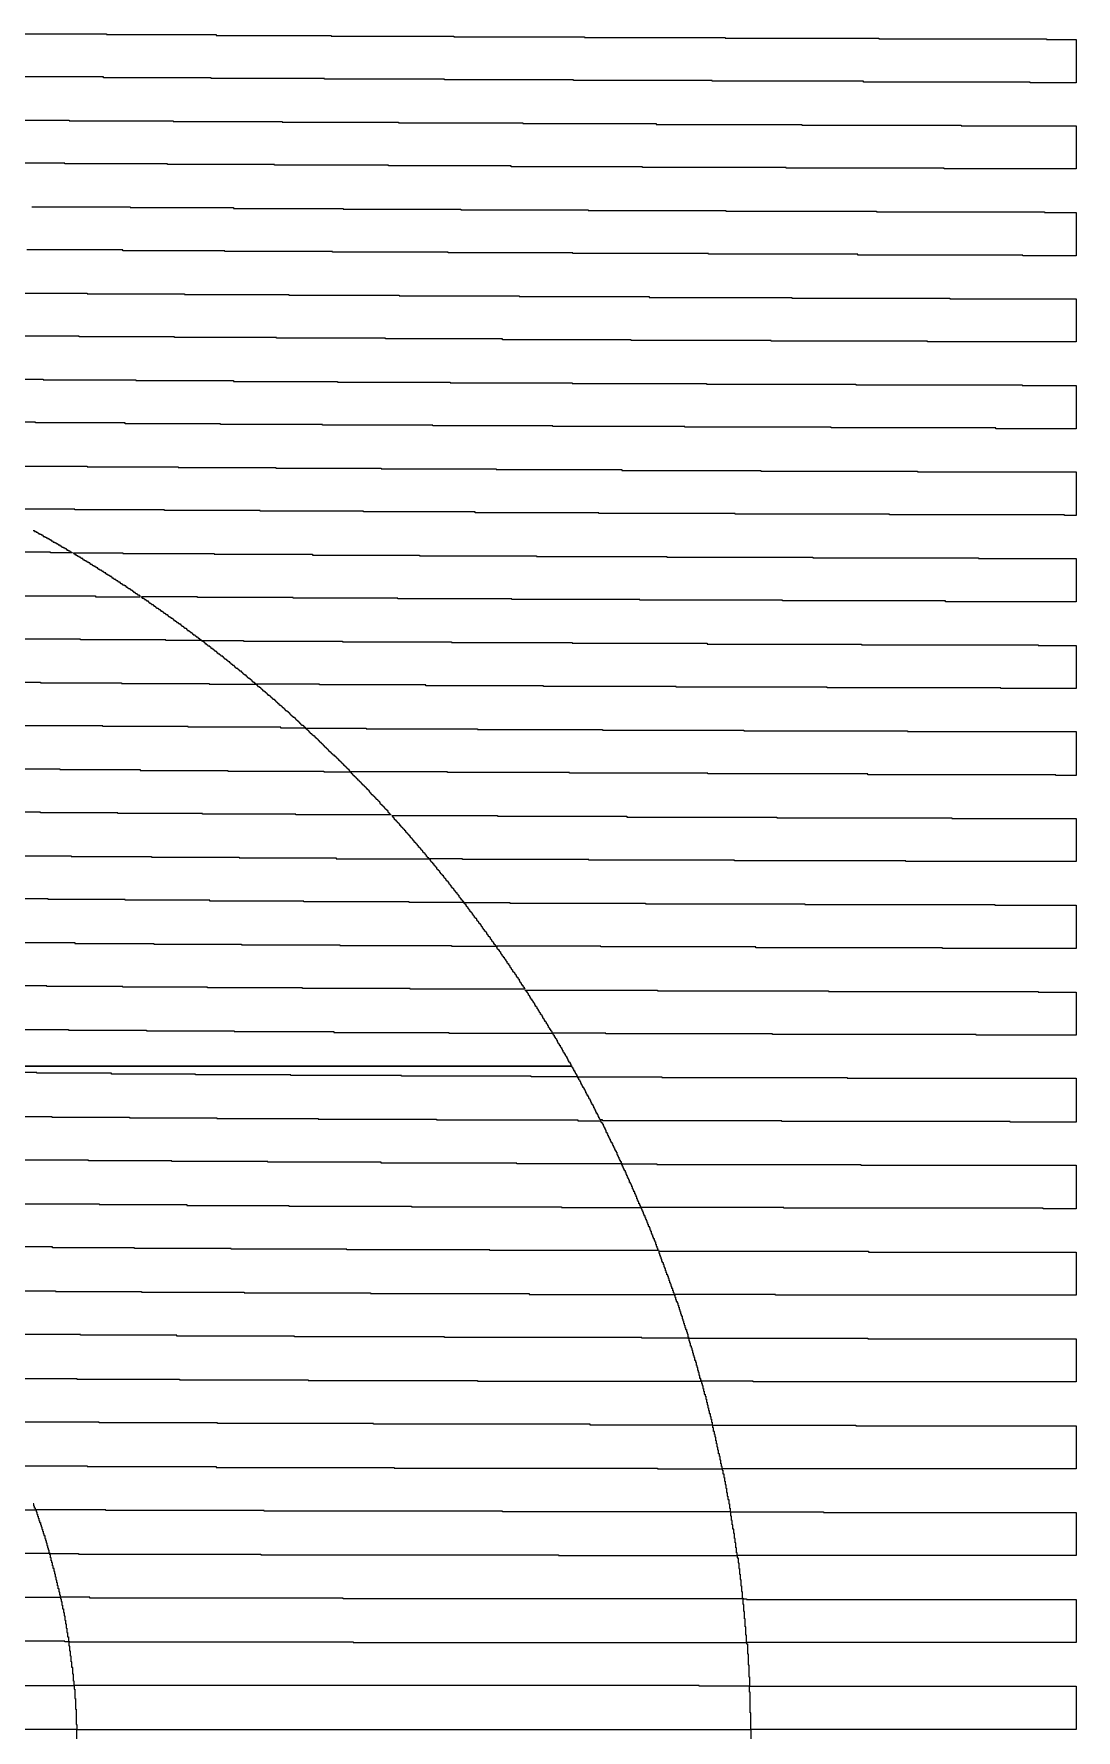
# Model space of a CAD drawing. Extents: x 600 to 5400, y 600 to 5400.
# Drawn here: x 3948 to 5400, y 3029 to 5392 of the extents above; entities that cross this region are included whole.
import ezdxf

# ---------------------------------------------------------------- set-up
doc = ezdxf.new("R2010")
doc.units = 0
doc.layers.add('LG_12_W2000_ZP600_INV_LG', color=5, linetype='CONTINUOUS')

msp = doc.modelspace()

# ---------------------------------------------------------------- linework, layer by layer
at = {"layer": 'LG_12_W2000_ZP600_INV_LG'}
for points in [[(3904, 5392), (4049, 5392), (4049, 5391), (4202, 5391), (4202, 5390), (4362, 5390), (4362, 5389), (4533, 5389), (4533, 5388), (4715, 5388), (4715, 5387), (4911, 5387), (4911, 5386), (5125, 5386), (5125, 5385), (5359, 5385), (5359, 5384), (5400, 5384), (5400, 5324), (5336, 5324), (5336, 5325), (5104, 5325), (5104, 5326), (4893, 5326), (4893, 5327), (4700, 5327), (4700, 5328), (4520, 5328), (4520, 5329), (4353, 5329), (4353, 5330), (4195, 5330), (4195, 5331), (4045, 5331), (4045, 5332), (3902, 5332)], [(3859, 5272), (3997, 5272), (3997, 5271), (4142, 5271), (4142, 5270), (4294, 5270), (4294, 5269), (4456, 5269), (4456, 5268), (4629, 5268), (4629, 5267), (4815, 5267), (4815, 5266), (5018, 5266), (5018, 5265), (5240, 5265), (5240, 5264), (5400, 5264), (5400, 5204), (5216, 5204), (5216, 5205), (4996, 5205), (4996, 5206), (4796, 5206), (4796, 5207), (4613, 5207), (4613, 5208), (4442, 5208), (4442, 5209), (4283, 5209), (4283, 5210), (4134, 5210), (4134, 5211), (3991, 5211), (3991, 5212), (3856, 5212)], [(3945, 5151), (4082, 5151), (4082, 5150), (4226, 5150), (4226, 5149), (4379, 5149), (4379, 5148), (4543, 5148), (4543, 5147), (4720, 5147), (4720, 5146), (4912, 5146), (4912, 5145), (5122, 5145), (5122, 5144), (5356, 5144), (5356, 5143), (5400, 5143), (5400, 5083), (5326, 5083), (5326, 5084), (5096, 5084), (5096, 5085), (4888, 5085), (4888, 5086), (4699, 5086), (4699, 5087), (4525, 5087), (4525, 5088), (4364, 5088), (4364, 5089), (4214, 5089), (4214, 5090), (4072, 5090), (4072, 5091), (3938, 5091)], [(3892, 5031), (4022, 5031), (4022, 5030), (4158, 5030), (4158, 5029), (4303, 5029), (4303, 5028), (4457, 5028), (4457, 5027), (4624, 5027), (4624, 5026), (4805, 5026), (4805, 5025), (5004, 5025), (5004, 5024), (5224, 5024), (5224, 5023), (5400, 5023), (5400, 4963), (5193, 4963), (5193, 4964), (4975, 4964), (4975, 4965), (4780, 4965), (4780, 4966), (4601, 4966), (4601, 4967), (4438, 4967), (4438, 4968), (4286, 4968), (4286, 4969), (4144, 4969), (4144, 4970), (4011, 4970), (4011, 4971), (3884, 4971)], [(3840, 4911), (3961, 4911), (3961, 4910), (4090, 4910), (4090, 4909), (4226, 4909), (4226, 4908), (4371, 4908), (4371, 4907), (4528, 4907), (4528, 4906), (4698, 4906), (4698, 4905), (4885, 4905), (4885, 4904), (5093, 4904), (5093, 4903), (5325, 4903), (5325, 4902), (5400, 4902), (5400, 4842), (5288, 4842), (5288, 4843), (5059, 4843), (5059, 4844), (4855, 4844), (4855, 4845), (4671, 4845), (4671, 4846), (4504, 4846), (4504, 4847), (4350, 4847), (4350, 4848), (4208, 4848), (4208, 4849), (4075, 4849), (4075, 4850), (3950, 4850), (3950, 4851), (3831, 4851)], [(3901, 4790), (4022, 4790), (4022, 4789), (4149, 4789), (4149, 4788), (4285, 4788), (4285, 4787), (4432, 4787), (4432, 4786), (4592, 4786), (4592, 4785), (4767, 4785), (4767, 4784), (4961, 4784), (4961, 4783), (5179, 4783), (5179, 4782), (5400, 4782), (5400, 4721), (5384, 4721), (5384, 4722), (5140, 4722), (5140, 4723), (4925, 4723), (4925, 4724), (4735, 4724), (4735, 4725), (4563, 4725), (4563, 4726), (4407, 4726), (4407, 4727), (4263, 4727), (4263, 4728), (4130, 4728), (4130, 4729), (4005, 4729), (4005, 4730), (3893, 4730)], [(3947, 4700), (3949, 4700), (3949, 4699), (3951, 4699), (3951, 4698), (3953, 4698), (3953, 4697), (3954, 4697), (3954, 4696), (3956, 4696), (3956, 4695), (3958, 4695), (3958, 4694), (3960, 4694), (3960, 4693), (3961, 4693), (3961, 4692), (3963, 4692), (3963, 4691), (3965, 4691), (3965, 4690), (3967, 4690), (3967, 4689), (3969, 4689), (3969, 4688), (3970, 4688), (3970, 4687), (3972, 4687), (3972, 4686), (3974, 4686), (3974, 4685), (3975, 4685), (3975, 4684), (3977, 4684), (3977, 4683), (3979, 4683), (3979, 4682), (3981, 4682), (3981, 4681), (3982, 4681), (3982, 4680), (3984, 4680), (3984, 4679), (3986, 4679), (3986, 4678), (3987, 4678), (3987, 4677), (3989, 4677), (3989, 4676), (3991, 4676), (3991, 4675), (3993, 4675), (3993, 4674), (3994, 4674), (3994, 4673), (3996, 4673), (3996, 4672), (3998, 4672), (3998, 4671), (3999, 4671), (3999, 4670), (4001, 4670), (4001, 4669), (3971, 4669), (3971, 4670), (3858, 4670)], [(3919, 4609), (4034, 4609), (4034, 4608), (4096, 4608), (4096, 4609), (4095, 4609), (4095, 4610), (4093, 4610), (4093, 4611), (4092, 4611), (4092, 4612), (4090, 4612), (4090, 4613), (4089, 4613), (4089, 4614), (4087, 4614), (4087, 4615), (4086, 4615), (4086, 4616), (4085, 4616), (4085, 4617), (4083, 4617), (4083, 4618), (4082, 4618), (4082, 4619), (4080, 4619), (4080, 4620), (4079, 4620), (4079, 4621), (4077, 4621), (4077, 4622), (4076, 4622), (4076, 4623), (4074, 4623), (4074, 4624), (4072, 4624), (4072, 4625), (4071, 4625), (4071, 4626), (4069, 4626), (4069, 4627), (4068, 4627), (4068, 4628), (4066, 4628), (4066, 4629), (4065, 4629), (4065, 4630), (4063, 4630), (4063, 4631), (4062, 4631), (4062, 4632), (4060, 4632), (4060, 4633), (4059, 4633), (4059, 4634), (4057, 4634), (4057, 4635), (4056, 4635), (4056, 4636), (4054, 4636), (4054, 4637), (4053, 4637), (4053, 4638), (4051, 4638), (4051, 4639), (4049, 4639), (4049, 4640), (4048, 4640), (4048, 4641), (4046, 4641), (4046, 4642), (4045, 4642), (4045, 4643), (4043, 4643), (4043, 4644), (4042, 4644), (4042, 4645), (4040, 4645), (4040, 4646), (4038, 4646), (4038, 4647), (4037, 4647), (4037, 4648), (4035, 4648), (4035, 4649), (4034, 4649), (4034, 4650), (4032, 4650), (4032, 4651), (4030, 4651), (4030, 4652), (4029, 4652), (4029, 4653), (4027, 4653), (4027, 4654), (4026, 4654), (4026, 4655), (4024, 4655), (4024, 4656), (4022, 4656), (4022, 4657), (4021, 4657), (4021, 4658), (4019, 4658), (4019, 4659), (4017, 4659), (4017, 4660), (4016, 4660), (4016, 4661), (4014, 4661), (4014, 4662), (4013, 4662), (4013, 4663), (4011, 4663), (4011, 4664), (4009, 4664), (4009, 4665), (4008, 4665), (4008, 4666), (4006, 4666), (4006, 4667), (4004, 4667), (4004, 4668), (4003, 4668), (4003, 4669), (4072, 4669), (4072, 4668), (4199, 4668), (4199, 4667), (4336, 4667), (4336, 4666), (4485, 4666), (4485, 4665), (4648, 4665), (4648, 4664), (4830, 4664), (4830, 4663), (5033, 4663), (5033, 4662), (5264, 4662), (5264, 4661), (5400, 4661), (5400, 4601), (5218, 4601), (5218, 4602), (4991, 4602), (4991, 4603), (4792, 4603), (4792, 4604), (4614, 4604), (4614, 4605), (4455, 4605), (4455, 4606), (4309, 4606), (4309, 4607), (4176, 4607), (4176, 4608), (4098, 4608), (4098, 4607), (4099, 4607), (4099, 4606), (4101, 4606), (4101, 4605), (4102, 4605), (4102, 4604), (4104, 4604), (4104, 4603), (4105, 4603), (4105, 4602), (4107, 4602), (4107, 4601), (4108, 4601), (4108, 4600), (4109, 4600), (4109, 4599), (4111, 4599), (4111, 4598), (4112, 4598), (4112, 4597), (4114, 4597), (4114, 4596), (4115, 4596), (4115, 4595), (4117, 4595), (4117, 4594), (4118, 4594), (4118, 4593), (4119, 4593), (4119, 4592), (4121, 4592), (4121, 4591), (4122, 4591), (4122, 4590), (4124, 4590), (4124, 4589), (4125, 4589), (4125, 4588), (4127, 4588), (4127, 4587), (4128, 4587), (4128, 4586), (4129, 4586), (4129, 4585), (4131, 4585), (4131, 4584), (4132, 4584), (4132, 4583), (4134, 4583), (4134, 4582), (4135, 4582), (4135, 4581), (4136, 4581), (4136, 4580), (4138, 4580), (4138, 4579), (4139, 4579), (4139, 4578), (4141, 4578), (4141, 4577), (4142, 4577), (4142, 4576), (4143, 4576), (4143, 4575), (4145, 4575), (4145, 4574), (4146, 4574), (4146, 4573), (4147, 4573), (4147, 4572), (4149, 4572), (4149, 4571), (4150, 4571), (4150, 4570), (4152, 4570), (4152, 4569), (4153, 4569), (4153, 4568), (4154, 4568), (4154, 4567), (4156, 4567), (4156, 4566), (4157, 4566), (4157, 4565), (4158, 4565), (4158, 4564), (4160, 4564), (4160, 4563), (4161, 4563), (4161, 4562), (4162, 4562), (4162, 4561), (4164, 4561), (4164, 4560), (4165, 4560), (4165, 4559), (4166, 4559), (4166, 4558), (4168, 4558), (4168, 4557), (4169, 4557), (4169, 4556), (4170, 4556), (4170, 4555), (4172, 4555), (4172, 4554), (4173, 4554), (4173, 4553), (4174, 4553), (4174, 4552), (4176, 4552), (4176, 4551), (4177, 4551), (4177, 4550), (4178, 4550), (4178, 4549), (4180, 4549), (4180, 4548), (4181, 4548), (4181, 4547), (4132, 4547), (4132, 4548), (4013, 4548), (4013, 4549), (3901, 4549)], [(3851, 4489), (3957, 4489), (3957, 4488), (4070, 4488), (4070, 4487), (4192, 4487), (4192, 4486), (4257, 4486), (4257, 4487), (4256, 4487), (4256, 4488), (4255, 4488), (4255, 4489), (4253, 4489), (4253, 4490), (4252, 4490), (4252, 4491), (4251, 4491), (4251, 4492), (4250, 4492), (4250, 4493), (4249, 4493), (4249, 4494), (4247, 4494), (4247, 4495), (4246, 4495), (4246, 4496), (4245, 4496), (4245, 4497), (4244, 4497), (4244, 4498), (4243, 4498), (4243, 4499), (4241, 4499), (4241, 4500), (4240, 4500), (4240, 4501), (4239, 4501), (4239, 4502), (4238, 4502), (4238, 4503), (4237, 4503), (4237, 4504), (4235, 4504), (4235, 4505), (4234, 4505), (4234, 4506), (4233, 4506), (4233, 4507), (4232, 4507), (4232, 4508), (4230, 4508), (4230, 4509), (4229, 4509), (4229, 4510), (4228, 4510), (4228, 4511), (4227, 4511), (4227, 4512), (4225, 4512), (4225, 4513), (4224, 4513), (4224, 4514), (4223, 4514), (4223, 4515), (4222, 4515), (4222, 4516), (4221, 4516), (4221, 4517), (4219, 4517), (4219, 4518), (4218, 4518), (4218, 4519), (4217, 4519), (4217, 4520), (4216, 4520), (4216, 4521), (4214, 4521), (4214, 4522), (4213, 4522), (4213, 4523), (4212, 4523), (4212, 4524), (4211, 4524), (4211, 4525), (4209, 4525), (4209, 4526), (4208, 4526), (4208, 4527), (4207, 4527), (4207, 4528), (4205, 4528), (4205, 4529), (4204, 4529), (4204, 4530), (4203, 4530), (4203, 4531), (4202, 4531), (4202, 4532), (4200, 4532), (4200, 4533), (4199, 4533), (4199, 4534), (4198, 4534), (4198, 4535), (4197, 4535), (4197, 4536), (4195, 4536), (4195, 4537), (4194, 4537), (4194, 4538), (4193, 4538), (4193, 4539), (4191, 4539), (4191, 4540), (4190, 4540), (4190, 4541), (4189, 4541), (4189, 4542), (4187, 4542), (4187, 4543), (4186, 4543), (4186, 4544), (4185, 4544), (4185, 4545), (4184, 4545), (4184, 4546), (4182, 4546), (4182, 4547), (4240, 4547), (4240, 4546), (4378, 4546), (4378, 4545), (4530, 4545), (4530, 4544), (4698, 4544), (4698, 4543), (4886, 4543), (4886, 4542), (5101, 4542), (5101, 4541), (5347, 4541), (5347, 4540), (5400, 4540), (5400, 4480), (5295, 4480), (5295, 4481), (5053, 4481), (5053, 4482), (4843, 4482), (4843, 4483), (4658, 4483), (4658, 4484), (4494, 4484), (4494, 4485), (4346, 4485), (4346, 4486), (4258, 4486), (4258, 4485), (4259, 4485), (4259, 4484), (4260, 4484), (4260, 4483), (4262, 4483), (4262, 4482), (4263, 4482), (4263, 4481), (4264, 4481), (4264, 4480), (4265, 4480), (4265, 4479), (4266, 4479), (4266, 4478), (4267, 4478), (4267, 4477), (4269, 4477), (4269, 4476), (4270, 4476), (4270, 4475), (4271, 4475), (4271, 4474), (4272, 4474), (4272, 4473), (4273, 4473), (4273, 4472), (4274, 4472), (4274, 4471), (4276, 4471), (4276, 4470), (4277, 4470), (4277, 4469), (4278, 4469), (4278, 4468), (4279, 4468), (4279, 4467), (4280, 4467), (4280, 4466), (4281, 4466), (4281, 4465), (4283, 4465), (4283, 4464), (4284, 4464), (4284, 4463), (4285, 4463), (4285, 4462), (4286, 4462), (4286, 4461), (4287, 4461), (4287, 4460), (4288, 4460), (4288, 4459), (4289, 4459), (4289, 4458), (4290, 4458), (4290, 4457), (4292, 4457), (4292, 4456), (4293, 4456), (4293, 4455), (4294, 4455), (4294, 4454), (4295, 4454), (4295, 4453), (4296, 4453), (4296, 4452), (4297, 4452), (4297, 4451), (4298, 4451), (4298, 4450), (4299, 4450), (4299, 4449), (4301, 4449), (4301, 4448), (4302, 4448), (4302, 4447), (4303, 4447), (4303, 4446), (4304, 4446), (4304, 4445), (4305, 4445), (4305, 4444), (4306, 4444), (4306, 4443), (4307, 4443), (4307, 4442), (4308, 4442), (4308, 4441), (4309, 4441), (4309, 4440), (4311, 4440), (4311, 4439), (4312, 4439), (4312, 4438), (4313, 4438), (4313, 4437), (4314, 4437), (4314, 4436), (4315, 4436), (4315, 4435), (4316, 4435), (4316, 4434), (4317, 4434), (4317, 4433), (4318, 4433), (4318, 4432), (4319, 4432), (4319, 4431), (4320, 4431), (4320, 4430), (4321, 4430), (4321, 4429), (4323, 4429), (4323, 4428), (4324, 4428), (4324, 4427), (4325, 4427), (4325, 4426), (4326, 4426), (4326, 4425), (4292, 4425), (4292, 4426), (4163, 4426), (4163, 4427), (4044, 4427), (4044, 4428), (3934, 4428)], [(3880, 4368), (3984, 4368), (3984, 4367), (4096, 4367), (4096, 4366), (4218, 4366), (4218, 4365), (4352, 4365), (4352, 4364), (4388, 4364), (4388, 4366), (4387, 4366), (4387, 4367), (4386, 4367), (4386, 4368), (4385, 4368), (4385, 4369), (4384, 4369), (4384, 4370), (4383, 4370), (4383, 4371), (4382, 4371), (4382, 4372), (4381, 4372), (4381, 4373), (4380, 4373), (4380, 4374), (4379, 4374), (4379, 4375), (4378, 4375), (4378, 4376), (4377, 4376), (4377, 4377), (4376, 4377), (4376, 4378), (4375, 4378), (4375, 4379), (4374, 4379), (4374, 4380), (4373, 4380), (4373, 4381), (4372, 4381), (4372, 4382), (4371, 4382), (4371, 4383), (4370, 4383), (4370, 4384), (4369, 4384), (4369, 4385), (4368, 4385), (4368, 4386), (4367, 4386), (4367, 4387), (4365, 4387), (4365, 4388), (4364, 4388), (4364, 4389), (4363, 4389), (4363, 4390), (4362, 4390), (4362, 4391), (4361, 4391), (4361, 4392), (4360, 4392), (4360, 4393), (4359, 4393), (4359, 4394), (4358, 4394), (4358, 4395), (4357, 4395), (4357, 4396), (4356, 4396), (4356, 4397), (4355, 4397), (4355, 4398), (4354, 4398), (4354, 4399), (4353, 4399), (4353, 4400), (4352, 4400), (4352, 4401), (4351, 4401), (4351, 4402), (4350, 4402), (4350, 4403), (4349, 4403), (4349, 4404), (4348, 4404), (4348, 4405), (4347, 4405), (4347, 4406), (4346, 4406), (4346, 4407), (4345, 4407), (4345, 4408), (4344, 4408), (4344, 4409), (4343, 4409), (4343, 4410), (4342, 4410), (4342, 4411), (4341, 4411), (4341, 4412), (4340, 4412), (4340, 4413), (4339, 4413), (4339, 4414), (4337, 4414), (4337, 4415), (4336, 4415), (4336, 4416), (4335, 4416), (4335, 4417), (4334, 4417), (4334, 4418), (4333, 4418), (4333, 4419), (4332, 4419), (4332, 4420), (4331, 4420), (4331, 4421), (4330, 4421), (4330, 4422), (4329, 4422), (4329, 4423), (4328, 4423), (4328, 4424), (4327, 4424), (4327, 4425), (4411, 4425), (4411, 4424), (4566, 4424), (4566, 4423), (4740, 4423), (4740, 4422), (4937, 4422), (4937, 4421), (5165, 4421), (5165, 4420), (5400, 4420), (5400, 4359), (5372, 4359), (5372, 4360), (5110, 4360), (5110, 4361), (4887, 4361), (4887, 4362), (4694, 4362), (4694, 4363), (4524, 4363), (4524, 4364), (4389, 4364), (4389, 4363), (4390, 4363), (4390, 4362), (4391, 4362), (4391, 4361), (4392, 4361), (4392, 4360), (4393, 4360), (4393, 4359), (4394, 4359), (4394, 4358), (4395, 4358), (4395, 4357), (4396, 4357), (4396, 4356), (4397, 4356), (4397, 4355), (4398, 4355), (4398, 4354), (4399, 4354), (4399, 4353), (4400, 4353), (4400, 4352), (4401, 4352), (4401, 4351), (4402, 4351), (4402, 4350), (4403, 4350), (4403, 4349), (4404, 4349), (4404, 4348), (4405, 4348), (4405, 4347), (4406, 4347), (4406, 4346), (4407, 4346), (4407, 4345), (4408, 4345), (4408, 4344), (4409, 4344), (4409, 4343), (4410, 4343), (4410, 4342), (4411, 4342), (4411, 4341), (4412, 4341), (4412, 4340), (4413, 4340), (4413, 4339), (4414, 4339), (4414, 4338), (4415, 4338), (4415, 4336), (4416, 4336), (4416, 4335), (4417, 4335), (4417, 4334), (4418, 4334), (4418, 4333), (4419, 4333), (4419, 4332), (4420, 4332), (4420, 4331), (4421, 4331), (4421, 4330), (4422, 4330), (4422, 4329), (4423, 4329), (4423, 4328), (4424, 4328), (4424, 4327), (4425, 4327), (4425, 4326), (4426, 4326), (4426, 4325), (4427, 4325), (4427, 4324), (4428, 4324), (4428, 4323), (4429, 4323), (4429, 4322), (4430, 4322), (4430, 4320), (4431, 4320), (4431, 4319), (4432, 4319), (4432, 4318), (4433, 4318), (4433, 4317), (4434, 4317), (4434, 4316), (4435, 4316), (4435, 4315), (4436, 4315), (4436, 4314), (4437, 4314), (4437, 4313), (4438, 4313), (4438, 4312), (4439, 4312), (4439, 4311), (4440, 4311), (4440, 4310), (4441, 4310), (4441, 4308), (4442, 4308), (4442, 4307), (4443, 4307), (4443, 4306), (4444, 4306), (4444, 4305), (4445, 4305), (4445, 4304), (4313, 4304), (4313, 4305), (4183, 4305), (4183, 4306), (4065, 4306), (4065, 4307), (3957, 4307), (3957, 4308), (3856, 4308)], [(3898, 4247), (4000, 4247), (4000, 4246), (4112, 4246), (4112, 4245), (4234, 4245), (4234, 4244), (4369, 4244), (4369, 4243), (4498, 4243), (4498, 4244), (4497, 4244), (4497, 4245), (4496, 4245), (4496, 4246), (4495, 4246), (4495, 4248), (4494, 4248), (4494, 4249), (4493, 4249), (4493, 4250), (4492, 4250), (4492, 4251), (4491, 4251), (4491, 4252), (4490, 4252), (4490, 4254), (4489, 4254), (4489, 4255), (4488, 4255), (4488, 4256), (4487, 4256), (4487, 4257), (4486, 4257), (4486, 4258), (4485, 4258), (4485, 4259), (4484, 4259), (4484, 4261), (4483, 4261), (4483, 4262), (4482, 4262), (4482, 4263), (4481, 4263), (4481, 4264), (4480, 4264), (4480, 4265), (4479, 4265), (4479, 4266), (4478, 4266), (4478, 4268), (4477, 4268), (4477, 4269), (4476, 4269), (4476, 4270), (4475, 4270), (4475, 4271), (4474, 4271), (4474, 4272), (4473, 4272), (4473, 4273), (4472, 4273), (4472, 4275), (4471, 4275), (4471, 4276), (4470, 4276), (4470, 4277), (4469, 4277), (4469, 4278), (4468, 4278), (4468, 4279), (4467, 4279), (4467, 4280), (4466, 4280), (4466, 4282), (4465, 4282), (4465, 4283), (4464, 4283), (4464, 4284), (4463, 4284), (4463, 4285), (4462, 4285), (4462, 4286), (4461, 4286), (4461, 4287), (4460, 4287), (4460, 4288), (4459, 4288), (4459, 4289), (4458, 4289), (4458, 4291), (4457, 4291), (4457, 4292), (4456, 4292), (4456, 4293), (4455, 4293), (4455, 4294), (4454, 4294), (4454, 4295), (4453, 4295), (4453, 4296), (4452, 4296), (4452, 4297), (4451, 4297), (4451, 4298), (4450, 4298), (4450, 4300), (4449, 4300), (4449, 4301), (4448, 4301), (4448, 4302), (4447, 4302), (4447, 4303), (4594, 4303), (4594, 4302), (4774, 4302), (4774, 4301), (4983, 4301), (4983, 4300), (5227, 4300), (5227, 4299), (5400, 4299), (5400, 4239), (5163, 4239), (5163, 4240), (4924, 4240), (4924, 4241), (4721, 4241), (4721, 4242), (4545, 4242), (4545, 4243), (4499, 4243), (4499, 4242), (4500, 4242), (4500, 4240), (4501, 4240), (4501, 4239), (4502, 4239), (4502, 4238), (4503, 4238), (4503, 4237), (4504, 4237), (4504, 4236), (4505, 4236), (4505, 4234), (4506, 4234), (4506, 4233), (4507, 4233), (4507, 4232), (4508, 4232), (4508, 4231), (4509, 4231), (4509, 4229), (4510, 4229), (4510, 4228), (4511, 4228), (4511, 4227), (4512, 4227), (4512, 4226), (4513, 4226), (4513, 4224), (4514, 4224), (4514, 4223), (4515, 4223), (4515, 4222), (4516, 4222), (4516, 4221), (4517, 4221), (4517, 4220), (4518, 4220), (4518, 4218), (4519, 4218), (4519, 4217), (4520, 4217), (4520, 4216), (4521, 4216), (4521, 4215), (4522, 4215), (4522, 4213), (4523, 4213), (4523, 4212), (4524, 4212), (4524, 4211), (4525, 4211), (4525, 4210), (4526, 4210), (4526, 4208), (4527, 4208), (4527, 4207), (4528, 4207), (4528, 4206), (4529, 4206), (4529, 4204), (4530, 4204), (4530, 4203), (4531, 4203), (4531, 4202), (4532, 4202), (4532, 4201), (4533, 4201), (4533, 4199), (4534, 4199), (4534, 4198), (4535, 4198), (4535, 4197), (4536, 4197), (4536, 4196), (4537, 4196), (4537, 4194), (4538, 4194), (4538, 4193), (4539, 4193), (4539, 4192), (4540, 4192), (4540, 4190), (4541, 4190), (4541, 4189), (4542, 4189), (4542, 4188), (4543, 4188), (4543, 4186), (4544, 4186), (4544, 4185), (4545, 4185), (4545, 4184), (4546, 4184), (4546, 4183), (4547, 4183), (4547, 4182), (4471, 4182), (4471, 4183), (4324, 4183), (4324, 4184), (4193, 4184), (4193, 4185), (4075, 4185), (4075, 4186), (3968, 4186), (3968, 4187), (3869, 4187)], [(3904, 4126), (4005, 4126), (4005, 4125), (4115, 4125), (4115, 4124), (4237, 4124), (4237, 4123), (4374, 4123), (4374, 4122), (4530, 4122), (4530, 4121), (4591, 4121), (4591, 4123), (4590, 4123), (4590, 4124), (4589, 4124), (4589, 4126), (4588, 4126), (4588, 4127), (4587, 4127), (4587, 4128), (4586, 4128), (4586, 4130), (4585, 4130), (4585, 4131), (4584, 4131), (4584, 4133), (4583, 4133), (4583, 4134), (4582, 4134), (4582, 4135), (4581, 4135), (4581, 4137), (4580, 4137), (4580, 4138), (4579, 4138), (4579, 4140), (4578, 4140), (4578, 4141), (4577, 4141), (4577, 4142), (4576, 4142), (4576, 4144), (4575, 4144), (4575, 4145), (4574, 4145), (4574, 4146), (4573, 4146), (4573, 4148), (4572, 4148), (4572, 4149), (4571, 4149), (4571, 4151), (4570, 4151), (4570, 4152), (4569, 4152), (4569, 4153), (4568, 4153), (4568, 4155), (4567, 4155), (4567, 4156), (4566, 4156), (4566, 4157), (4565, 4157), (4565, 4159), (4564, 4159), (4564, 4160), (4563, 4160), (4563, 4161), (4562, 4161), (4562, 4163), (4561, 4163), (4561, 4164), (4560, 4164), (4560, 4165), (4559, 4165), (4559, 4167), (4558, 4167), (4558, 4168), (4557, 4168), (4557, 4169), (4556, 4169), (4556, 4171), (4555, 4171), (4555, 4172), (4554, 4172), (4554, 4173), (4553, 4173), (4553, 4175), (4552, 4175), (4552, 4176), (4551, 4176), (4551, 4177), (4550, 4177), (4550, 4179), (4549, 4179), (4549, 4180), (4548, 4180), (4548, 4181), (4547, 4181), (4547, 4182), (4611, 4182), (4611, 4181), (4800, 4181), (4800, 4180), (5022, 4180), (5022, 4179), (5287, 4179), (5287, 4178), (5400, 4178), (5400, 4118), (5214, 4118), (5214, 4119), (4954, 4119), (4954, 4120), (4738, 4120), (4738, 4121), (4592, 4121), (4592, 4120), (4593, 4120), (4593, 4118), (4594, 4118), (4594, 4117), (4595, 4117), (4595, 4116), (4596, 4116), (4596, 4114), (4597, 4114), (4597, 4113), (4598, 4113), (4598, 4111), (4599, 4111), (4599, 4110), (4600, 4110), (4600, 4108), (4601, 4108), (4601, 4107), (4602, 4107), (4602, 4106), (4603, 4106), (4603, 4104), (4604, 4104), (4604, 4103), (4605, 4103), (4605, 4101), (4606, 4101), (4606, 4100), (4607, 4100), (4607, 4098), (4608, 4098), (4608, 4097), (4609, 4097), (4609, 4095), (4610, 4095), (4610, 4094), (4611, 4094), (4611, 4092), (4612, 4092), (4612, 4091), (4613, 4091), (4613, 4089), (4614, 4089), (4614, 4088), (4615, 4088), (4615, 4086), (4616, 4086), (4616, 4085), (4617, 4085), (4617, 4084), (4618, 4084), (4618, 4082), (4619, 4082), (4619, 4081), (4620, 4081), (4620, 4079), (4621, 4079), (4621, 4078), (4622, 4078), (4622, 4076), (4623, 4076), (4623, 4075), (4624, 4075), (4624, 4073), (4625, 4073), (4625, 4071), (4626, 4071), (4626, 4070), (4627, 4070), (4627, 4068), (4628, 4068), (4628, 4067), (4629, 4067), (4629, 4065), (4630, 4065), (4630, 4064), (4631, 4064), (4631, 4062), (4632, 4062), (4632, 4061), (4472, 4061), (4472, 4062), (4322, 4062), (4322, 4063), (4190, 4063), (4190, 4064), (4072, 4064), (4072, 4065), (3966, 4065), (3966, 4066), (3870, 4066)], [(3898, 4005), (3996, 4005), (3996, 4004), (4105, 4004), (4105, 4003), (4227, 4003), (4227, 4002), (4366, 4002), (4366, 4001), (4526, 4001), (4526, 4000), (4670, 4000), (4670, 4002), (4669, 4002), (4669, 4003), (4668, 4003), (4668, 4005), (4667, 4005), (4667, 4007), (4666, 4007), (4666, 4008), (4665, 4008), (4665, 4010), (4664, 4010), (4664, 4012), (4663, 4012), (4663, 4013), (4662, 4013), (4662, 4015), (4661, 4015), (4661, 4016), (4660, 4016), (4660, 4018), (4659, 4018), (4659, 4020), (4658, 4020), (4658, 4021), (4657, 4021), (4657, 4023), (4656, 4023), (4656, 4025), (4655, 4025), (4655, 4026), (4654, 4026), (4654, 4028), (4653, 4028), (4653, 4029), (4652, 4029), (4652, 4031), (4651, 4031), (4651, 4033), (4650, 4033), (4650, 4034), (4649, 4034), (4649, 4036), (4648, 4036), (4648, 4037), (4647, 4037), (4647, 4039), (4646, 4039), (4646, 4041), (4645, 4041), (4645, 4042), (4644, 4042), (4644, 4044), (4643, 4044), (4643, 4045), (4642, 4045), (4642, 4047), (4641, 4047), (4641, 4048), (4640, 4048), (4640, 4050), (4639, 4050), (4639, 4052), (4638, 4052), (4638, 4053), (4637, 4053), (4637, 4055), (4636, 4055), (4636, 4056), (4635, 4056), (4635, 4058), (4634, 4058), (4634, 4059), (4633, 4059), (4633, 4060), (4817, 4060), (4817, 4059), (5055, 4059), (5055, 4058), (5347, 4058), (5347, 4057), (5400, 4057), (5400, 3997), (5261, 3997), (5261, 3998), (4977, 3998), (4977, 3999), (4745, 3999), (4745, 4000), (4671, 4000), (4671, 3998), (4672, 3998), (4672, 3997), (4673, 3997), (4673, 3995), (4674, 3995), (4674, 3993), (4675, 3993), (4675, 3992), (4676, 3992), (4676, 3990), (4677, 3990), (4677, 3988), (4678, 3988), (4678, 3986), (4679, 3986), (4679, 3985), (4680, 3985), (4680, 3983), (4681, 3983), (4681, 3981), (4682, 3981), (4682, 3980), (4683, 3980), (4683, 3978), (4684, 3978), (4684, 3976), (4685, 3976), (4685, 3974), (4686, 3974), (4686, 3973), (4687, 3973), (4687, 3971), (4688, 3971), (4688, 3969), (4689, 3969), (4689, 3968), (4690, 3968), (4690, 3966), (4691, 3966), (4691, 3964), (4692, 3964), (4692, 3962), (4693, 3962), (4693, 3960), (4694, 3960), (4694, 3959), (4695, 3959), (4695, 3957), (4696, 3957), (4696, 3955), (4697, 3955), (4697, 3954), (3322, 3954)], [(3325, 3954), (4697, 3954), (4697, 3953), (4698, 3953), (4698, 3952), (4699, 3952), (4699, 3950), (4700, 3950), (4700, 3948), (4701, 3948), (4701, 3946), (4702, 3946), (4702, 3944), (4703, 3944), (4703, 3943), (4704, 3943), (4704, 3941), (4705, 3941), (4705, 3939), (4641, 3939), (4641, 3940), (4460, 3940), (4460, 3941), (4306, 3941), (4306, 3942), (4173, 3942), (4173, 3943), (4056, 3943), (4056, 3944), (3952, 3944), (3952, 3945), (3858, 3945)], [(3877, 3884), (3973, 3884), (3973, 3883), (4081, 3883), (4081, 3882), (4203, 3882), (4203, 3881), (4344, 3881), (4344, 3880), (4509, 3880), (4509, 3879), (4706, 3879), (4706, 3878), (4738, 3878), (4738, 3876), (4739, 3876), (4739, 3875), (4740, 3875), (4740, 3873), (4741, 3873), (4741, 3871), (4742, 3871), (4742, 3869), (4743, 3869), (4743, 3867), (4744, 3867), (4744, 3865), (4745, 3865), (4745, 3862), (4746, 3862), (4746, 3860), (4747, 3860), (4747, 3858), (4748, 3858), (4748, 3856), (4749, 3856), (4749, 3854), (4750, 3854), (4750, 3852), (4751, 3852), (4751, 3850), (4752, 3850), (4752, 3848), (4753, 3848), (4753, 3846), (4754, 3846), (4754, 3844), (4755, 3844), (4755, 3842), (4756, 3842), (4756, 3840), (4757, 3840), (4757, 3838), (4758, 3838), (4758, 3836), (4759, 3836), (4759, 3834), (4760, 3834), (4760, 3831), (4761, 3831), (4761, 3829), (4762, 3829), (4762, 3827), (4763, 3827), (4763, 3825), (4764, 3825), (4764, 3823), (4765, 3823), (4765, 3821), (4766, 3821), (4766, 3819), (4767, 3819), (4767, 3818), (4621, 3818), (4621, 3819), (4432, 3819), (4432, 3820), (4274, 3820), (4274, 3821), (4140, 3821), (4140, 3822), (4024, 3822), (4024, 3823), (3922, 3823)], [(3934, 3762), (4039, 3762), (4039, 3761), (4161, 3761), (4161, 3760), (4303, 3760), (4303, 3759), (4474, 3759), (4474, 3758), (4683, 3758), (4683, 3757), (4794, 3757), (4794, 3755), (4795, 3755), (4795, 3753), (4796, 3753), (4796, 3751), (4797, 3751), (4797, 3748), (4798, 3748), (4798, 3746), (4799, 3746), (4799, 3743), (4800, 3743), (4800, 3741), (4801, 3741), (4801, 3739), (4802, 3739), (4802, 3736), (4803, 3736), (4803, 3734), (4804, 3734), (4804, 3731), (4805, 3731), (4805, 3729), (4806, 3729), (4806, 3726), (4807, 3726), (4807, 3724), (4808, 3724), (4808, 3721), (4809, 3721), (4809, 3719), (4810, 3719), (4810, 3716), (4811, 3716), (4811, 3714), (4812, 3714), (4812, 3711), (4813, 3711), (4813, 3709), (4814, 3709), (4814, 3706), (4815, 3706), (4815, 3703), (4816, 3703), (4816, 3701), (4817, 3701), (4817, 3698), (4818, 3698), (4818, 3697), (4583, 3697), (4583, 3698), (4384, 3698), (4384, 3699), (4223, 3699), (4223, 3700), (4088, 3700), (4088, 3701), (3974, 3701), (3974, 3702), (3875, 3702)], [(3876, 3641), (3978, 3641), (3978, 3640), (4098, 3640), (4098, 3639), (4241, 3639), (4241, 3638), (4417, 3638), (4417, 3637), (4638, 3637), (4638, 3636), (4840, 3636), (4840, 3635), (4841, 3635), (4841, 3632), (4842, 3632), (4842, 3629), (4843, 3629), (4843, 3626), (4844, 3626), (4844, 3624), (4845, 3624), (4845, 3621), (4846, 3621), (4846, 3618), (4847, 3618), (4847, 3615), (4848, 3615), (4848, 3612), (4849, 3612), (4849, 3609), (4850, 3609), (4850, 3606), (4851, 3606), (4851, 3602), (4852, 3602), (4852, 3599), (4853, 3599), (4853, 3596), (4854, 3596), (4854, 3593), (4855, 3593), (4855, 3590), (4856, 3590), (4856, 3587), (4857, 3587), (4857, 3584), (4858, 3584), (4858, 3581), (4859, 3581), (4859, 3577), (4860, 3577), (4860, 3575), (4795, 3575), (4795, 3576), (4520, 3576), (4520, 3577), (4311, 3577), (4311, 3578), (4147, 3578), (4147, 3579), (4013, 3579), (4013, 3580), (3902, 3580)], [(3892, 3519), (4008, 3519), (4008, 3518), (4151, 3518), (4151, 3517), (4330, 3517), (4330, 3516), (4566, 3516), (4566, 3515), (4878, 3515), (4878, 3512), (4879, 3512), (4879, 3509), (4880, 3509), (4880, 3505), (4881, 3505), (4881, 3501), (4882, 3501), (4882, 3497), (4883, 3497), (4883, 3494), (4884, 3494), (4884, 3490), (4885, 3490), (4885, 3486), (4886, 3486), (4886, 3482), (4887, 3482), (4887, 3478), (4888, 3478), (4888, 3474), (4889, 3474), (4889, 3470), (4890, 3470), (4890, 3466), (4891, 3466), (4891, 3462), (4892, 3462), (4892, 3458), (4893, 3458), (4893, 3454), (4723, 3454), (4723, 3455), (4421, 3455), (4421, 3456), (4204, 3456), (4204, 3457), (4039, 3457), (4039, 3458), (3909, 3458)], [(3927, 3397), (4022, 3397), (4022, 3396), (4202, 3396), (4202, 3395), (4450, 3395), (4450, 3394), (4817, 3394), (4817, 3393), (4907, 3393), (4907, 3391), (4908, 3391), (4908, 3386), (4909, 3386), (4909, 3381), (4910, 3381), (4910, 3376), (4911, 3376), (4911, 3371), (4912, 3371), (4912, 3366), (4913, 3366), (4913, 3360), (4914, 3360), (4914, 3355), (4915, 3355), (4915, 3350), (4916, 3350), (4916, 3344), (4917, 3344), (4917, 3338), (4918, 3338), (4918, 3333), (4601, 3333), (4601, 3334), (4269, 3334), (4269, 3335), (4048, 3335), (4048, 3336), (3951, 3336), (3951, 3333), (3952, 3333), (3952, 3330), (3953, 3330), (3953, 3327), (3954, 3327), (3954, 3324), (3955, 3324), (3955, 3321), (3956, 3321), (3956, 3318), (3957, 3318), (3957, 3315), (3958, 3315), (3958, 3312), (3959, 3312), (3959, 3309), (3960, 3309), (3960, 3306), (3961, 3306), (3961, 3303), (3962, 3303), (3962, 3300), (3963, 3300), (3963, 3296), (3964, 3296), (3964, 3293), (3965, 3293), (3965, 3290), (3966, 3290), (3966, 3286), (3967, 3286), (3967, 3283), (3968, 3283), (3968, 3280), (3969, 3280), (3969, 3276), (3970, 3276), (3970, 3275), (3861, 3275)], [(3868, 3336), (3950, 3336), (3950, 3338), (3949, 3338), (3949, 3341), (3948, 3341), (3948, 3344), (3947, 3344)], [(3790, 3214), (3985, 3214), (3985, 3212), (3986, 3212), (3986, 3208), (3987, 3208), (3987, 3203), (3988, 3203), (3988, 3198), (3989, 3198), (3989, 3193), (3990, 3193), (3990, 3188), (3991, 3188), (3991, 3182), (3992, 3182), (3992, 3177), (3993, 3177), (3993, 3171), (3994, 3171), (3994, 3165), (3995, 3165), (3995, 3159), (3996, 3159), (3996, 3153), (3997, 3153), (3997, 3152), (3991, 3152), (3991, 3153), (3739, 3153)], [(3843, 3091), (4004, 3091), (4004, 3086), (4005, 3086), (4005, 3073), (4006, 3073), (4006, 3058), (4007, 3058), (4007, 3037), (4008, 3037), (4008, 3030), (3640, 3030)]]:
    msp.add_lwpolyline(points, dxfattribs=at)
for points in [[(4823, 3939), (4823, 3938), (5081, 3938), (5081, 3937), (5400, 3937), (5400, 3876), (5308, 3876), (5308, 3877), (4990, 3877), (4990, 3878), (4740, 3878), (4740, 3879), (4737, 3879), (4737, 3880), (4736, 3880), (4736, 3882), (4735, 3882), (4735, 3884), (4734, 3884), (4734, 3886), (4733, 3886), (4733, 3888), (4732, 3888), (4732, 3890), (4731, 3890), (4731, 3892), (4730, 3892), (4730, 3894), (4729, 3894), (4729, 3896), (4728, 3896), (4728, 3898), (4727, 3898), (4727, 3900), (4726, 3900), (4726, 3902), (4725, 3902), (4725, 3904), (4724, 3904), (4724, 3906), (4723, 3906), (4723, 3908), (4722, 3908), (4722, 3909), (4721, 3909), (4721, 3911), (4720, 3911), (4720, 3913), (4719, 3913), (4719, 3915), (4718, 3915), (4718, 3917), (4717, 3917), (4717, 3919), (4716, 3919), (4716, 3921), (4715, 3921), (4715, 3923), (4714, 3923), (4714, 3924), (4713, 3924), (4713, 3926), (4712, 3926), (4712, 3928), (4711, 3928), (4711, 3930), (4710, 3930), (4710, 3932), (4709, 3932), (4709, 3934), (4708, 3934), (4708, 3935), (4707, 3935), (4707, 3937), (4706, 3937), (4706, 3939)], [(4816, 3818), (4816, 3817), (5100, 3817), (5100, 3816), (5400, 3816), (5400, 3755), (5354, 3755), (5354, 3756), (4993, 3756), (4993, 3757), (4794, 3757), (4794, 3758), (4793, 3758), (4793, 3760), (4792, 3760), (4792, 3762), (4791, 3762), (4791, 3765), (4790, 3765), (4790, 3767), (4789, 3767), (4789, 3769), (4788, 3769), (4788, 3772), (4787, 3772), (4787, 3774), (4786, 3774), (4786, 3776), (4785, 3776), (4785, 3779), (4784, 3779), (4784, 3781), (4783, 3781), (4783, 3783), (4782, 3783), (4782, 3786), (4781, 3786), (4781, 3788), (4780, 3788), (4780, 3790), (4779, 3790), (4779, 3792), (4778, 3792), (4778, 3795), (4777, 3795), (4777, 3797), (4776, 3797), (4776, 3799), (4775, 3799), (4775, 3801), (4774, 3801), (4774, 3803), (4773, 3803), (4773, 3806), (4772, 3806), (4772, 3808), (4771, 3808), (4771, 3810), (4770, 3810), (4770, 3812), (4769, 3812), (4769, 3814), (4768, 3814), (4768, 3816), (4767, 3816), (4767, 3818)], [(5111, 3696), (5111, 3695), (5400, 3695), (5400, 3635), (4981, 3635), (4981, 3636), (4840, 3636), (4840, 3638), (4839, 3638), (4839, 3641), (4838, 3641), (4838, 3644), (4837, 3644), (4837, 3647), (4836, 3647), (4836, 3650), (4835, 3650), (4835, 3652), (4834, 3652), (4834, 3655), (4833, 3655), (4833, 3658), (4832, 3658), (4832, 3661), (4831, 3661), (4831, 3663), (4830, 3663), (4830, 3666), (4829, 3666), (4829, 3669), (4828, 3669), (4828, 3672), (4827, 3672), (4827, 3674), (4826, 3674), (4826, 3677), (4825, 3677), (4825, 3680), (4824, 3680), (4824, 3682), (4823, 3682), (4823, 3685), (4822, 3685), (4822, 3688), (4821, 3688), (4821, 3690), (4820, 3690), (4820, 3693), (4819, 3693), (4819, 3696)], [(5110, 3575), (5110, 3574), (5400, 3574), (5400, 3514), (4950, 3514), (4950, 3515), (4878, 3515), (4878, 3516), (4877, 3516), (4877, 3519), (4876, 3519), (4876, 3523), (4875, 3523), (4875, 3527), (4874, 3527), (4874, 3530), (4873, 3530), (4873, 3534), (4872, 3534), (4872, 3537), (4871, 3537), (4871, 3541), (4870, 3541), (4870, 3544), (4869, 3544), (4869, 3548), (4868, 3548), (4868, 3551), (4867, 3551), (4867, 3554), (4866, 3554), (4866, 3558), (4865, 3558), (4865, 3561), (4864, 3561), (4864, 3564), (4863, 3564), (4863, 3568), (4862, 3568), (4862, 3571), (4861, 3571), (4861, 3574), (4860, 3574), (4860, 3575)], [(5093, 3454), (5093, 3453), (5400, 3453), (5400, 3393), (4907, 3393), (4907, 3396), (4906, 3396), (4906, 3400), (4905, 3400), (4905, 3405), (4904, 3405), (4904, 3410), (4903, 3410), (4903, 3414), (4902, 3414), (4902, 3419), (4901, 3419), (4901, 3423), (4900, 3423), (4900, 3428), (4899, 3428), (4899, 3432), (4898, 3432), (4898, 3437), (4897, 3437), (4897, 3441), (4896, 3441), (4896, 3445), (4895, 3445), (4895, 3450), (4894, 3450), (4894, 3454)], [(5048, 3333), (5048, 3332), (5400, 3332), (5400, 3272), (4928, 3272), (4928, 3276), (4927, 3276), (4927, 3283), (4926, 3283), (4926, 3290), (4925, 3290), (4925, 3296), (4924, 3296), (4924, 3303), (4923, 3303), (4923, 3309), (4922, 3309), (4922, 3315), (4921, 3315), (4921, 3321), (4920, 3321), (4920, 3327), (4919, 3327), (4919, 3333)], [(4010, 3275), (4010, 3274), (4264, 3274), (4264, 3273), (4679, 3273), (4679, 3272), (4928, 3272), (4928, 3269), (4929, 3269), (4929, 3262), (4930, 3262), (4930, 3254), (4931, 3254), (4931, 3246), (4932, 3246), (4932, 3239), (4933, 3239), (4933, 3230), (4934, 3230), (4934, 3222), (4935, 3222), (4935, 3213), (4936, 3213), (4936, 3212), (4379, 3212), (4379, 3213), (4026, 3213), (4026, 3214), (3985, 3214), (3985, 3217), (3984, 3217), (3984, 3221), (3983, 3221), (3983, 3226), (3982, 3226), (3982, 3230), (3981, 3230), (3981, 3234), (3980, 3234), (3980, 3238), (3979, 3238), (3979, 3242), (3978, 3242), (3978, 3246), (3977, 3246), (3977, 3250), (3976, 3250), (3976, 3254), (3975, 3254), (3975, 3258), (3974, 3258), (3974, 3262), (3973, 3262), (3973, 3265), (3972, 3265), (3972, 3269), (3971, 3269), (3971, 3273), (3970, 3273), (3970, 3275)], [(4941, 3212), (4941, 3211), (5400, 3211), (5400, 3151), (4941, 3151), (4941, 3161), (4940, 3161), (4940, 3173), (4939, 3173), (4939, 3184), (4938, 3184), (4938, 3194), (4937, 3194), (4937, 3204), (4936, 3204), (4936, 3212)], [(4393, 3152), (4393, 3151), (4941, 3151), (4941, 3149), (4942, 3149), (4942, 3135), (4943, 3135), (4943, 3120), (4944, 3120), (4944, 3103), (4945, 3103), (4945, 3090), (4875, 3090), (4875, 3091), (4004, 3091), (4004, 3097), (4003, 3097), (4003, 3107), (4002, 3107), (4002, 3116), (4001, 3116), (4001, 3124), (4000, 3124), (4000, 3132), (3999, 3132), (3999, 3139), (3998, 3139), (3998, 3146), (3997, 3146), (3997, 3152)], [(5400, 3090), (5400, 3030), (4947, 3030), (4947, 3053), (4946, 3053), (4946, 3082), (4945, 3082), (4945, 3090)], [(4947, 3030), (4947, 2969), (4008, 2969), (4008, 3030)]]:
    msp.add_lwpolyline(points, close=True, dxfattribs=at)

doc.saveas('drawing.dxf')
